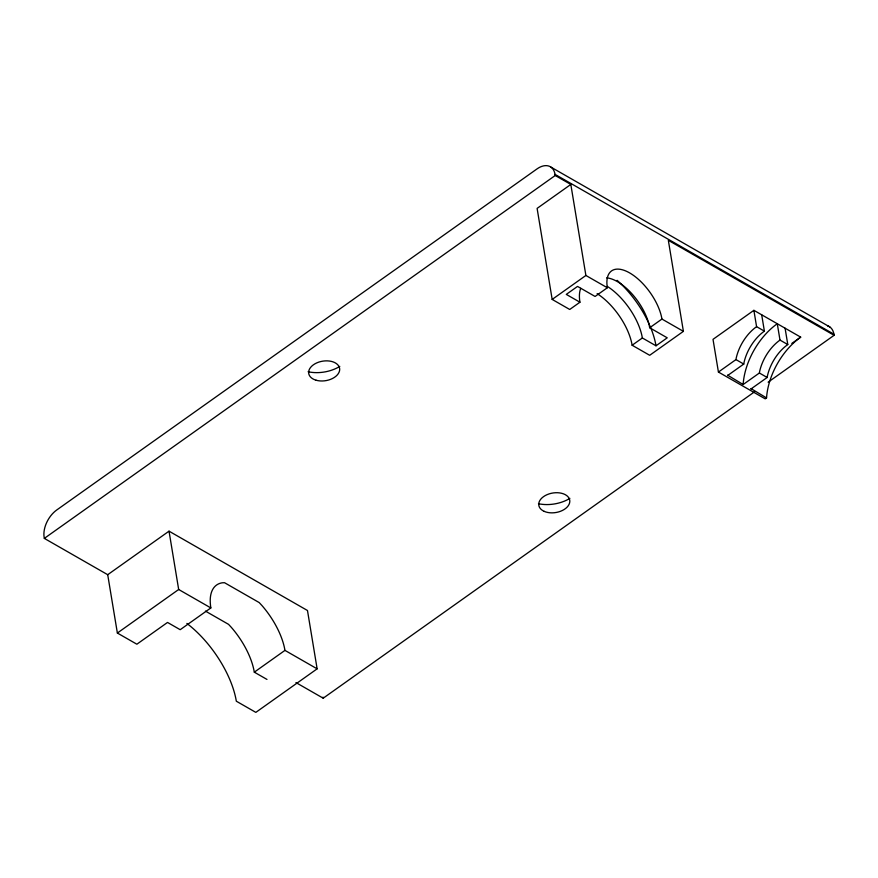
<?xml version="1.0" encoding="UTF-8"?>
<svg xmlns="http://www.w3.org/2000/svg" width="878" height="878" viewBox="0 0 878 878"><rect width="100%" height="100%" fill="white"/><g stroke="black" fill="none" stroke-linecap="round" stroke-linejoin="round"><path stroke-width="1.32" d="M743.15 384.52L743.161 384.092A56.949 34.966 -60.2 0 1 777.282 323.73L779.993 340.082A35.592 21.851 -60.2 0 0 759.7 371.131L759.371 373.007L743.15 384.52L727.566 375.147M766.56 397.932L766.571 397.504A56.949 34.966 -60.2 0 1 800.692 337.141L753.884 310.329L713.013 339.347L718.423 372.052L765.232 398.864L766.56 397.932L750.964 388.559M718.423 372.052L735.962 359.596L736.291 357.719A35.592 21.862 -60.2 0 1 756.584 326.671L753.884 310.329M727.555 375.575L743.765 364.063L744.094 362.186A35.592 21.862 -60.2 0 1 764.387 331.138L761.687 314.796M750.953 388.987L767.163 377.474L767.493 375.597A35.592 21.851 -60.2 0 1 787.785 344.549L785.086 328.207M44.328 538.39L555.225 175.501L555.039 174.382A21.357 13.115 -60.2 0 0 537.007 168.916L56.752 509.975A21.357 13.115 -60.2 0 0 44.13 537.204L44.328 538.39L107.709 574.706L117.367 633.038L136.869 644.211L167.522 622.436L180.199 629.702L210.852 607.927A54.107 25.681 54.6 0 1 222.255 582.805L224.516 582.707L259.208 602.582L261.973 605.557A54.107 25.681 54.6 0 1 284.955 650.389L317.134 668.838L255.827 712.376L236.325 701.204A72.622 34.461 54.6 0 0 186.871 623.435M555.225 175.501L570.821 184.435L537.106 208.393L552.174 299.42L569.723 309.473L579.941 302.219A45.568 21.621 54.6 0 1 580.72 288.324M107.709 574.706L169.026 531.168L307.476 610.506L317.134 668.838M552.174 299.42L585.889 275.462L570.821 184.435M117.367 633.038L178.673 589.489L169.026 531.168M597.128 293.658A45.568 21.621 54.6 0 1 632.127 345.241L649.687 355.294L683.402 331.346L661.946 319.054A39.872 18.921 54.6 0 0 629.592 272.882A39.872 18.921 54.6 0 0 607.346 287.754L595.086 296.468L577.537 286.415L566.288 294.393L579.941 302.219M606.665 277.865A39.872 18.921 54.6 0 1 649.687 327.757L661.946 319.054M632.127 345.241L642.356 337.975L655.998 345.8L667.236 337.821L649.687 327.757M205.419 611.099L228.543 624.346L231.309 627.331A54.107 25.681 54.6 0 1 254.302 672.164L284.955 650.389M791.846 343.419L800.692 337.141M295.952 682.579L323.203 698.197L754.729 391.687M768.14 382.16L834.1 335.308L833.924 334.211A21.357 13.115 -60.2 0 0 827.515 325.837M550.945 167.127L829.831 326.967M555.039 174.382L833.924 334.211M834.1 335.308L668.334 240.32L683.402 331.346M756.584 326.671L764.387 331.138M779.993 340.082L787.785 344.549M735.962 359.596L743.765 364.063M759.371 373.007L767.163 377.474M585.889 275.462L607.346 287.754M178.673 589.489L210.852 607.927M254.302 672.164L266.978 679.429M323.027 697.11L323.203 698.197M569.866 498.397A29.907 18.866 -9.4 0 1 538.477 503.731M339.786 366.422A29.907 18.866 -9.4 0 1 308.09 371.745M617.113 280.345A65.499 31.081 54.6 0 1 649.281 324.366M649.797 325.54A65.499 31.081 54.6 0 1 655.998 345.8M607.346 286.404A45.568 21.621 54.6 0 1 642.356 337.975M544.217 511.369A15.661 9.877 -9.4 0 0 569.559 503.061A15.661 9.877 -9.4 0 0 549.046 493.919A15.661 9.877 -9.4 0 0 544.217 511.369M316.069 380.218A15.661 9.877 -9.4 0 0 339.687 369.616A15.661 9.877 -9.4 0 0 316.706 362.921A15.661 9.877 -9.4 0 0 316.069 380.218"/></g></svg>
